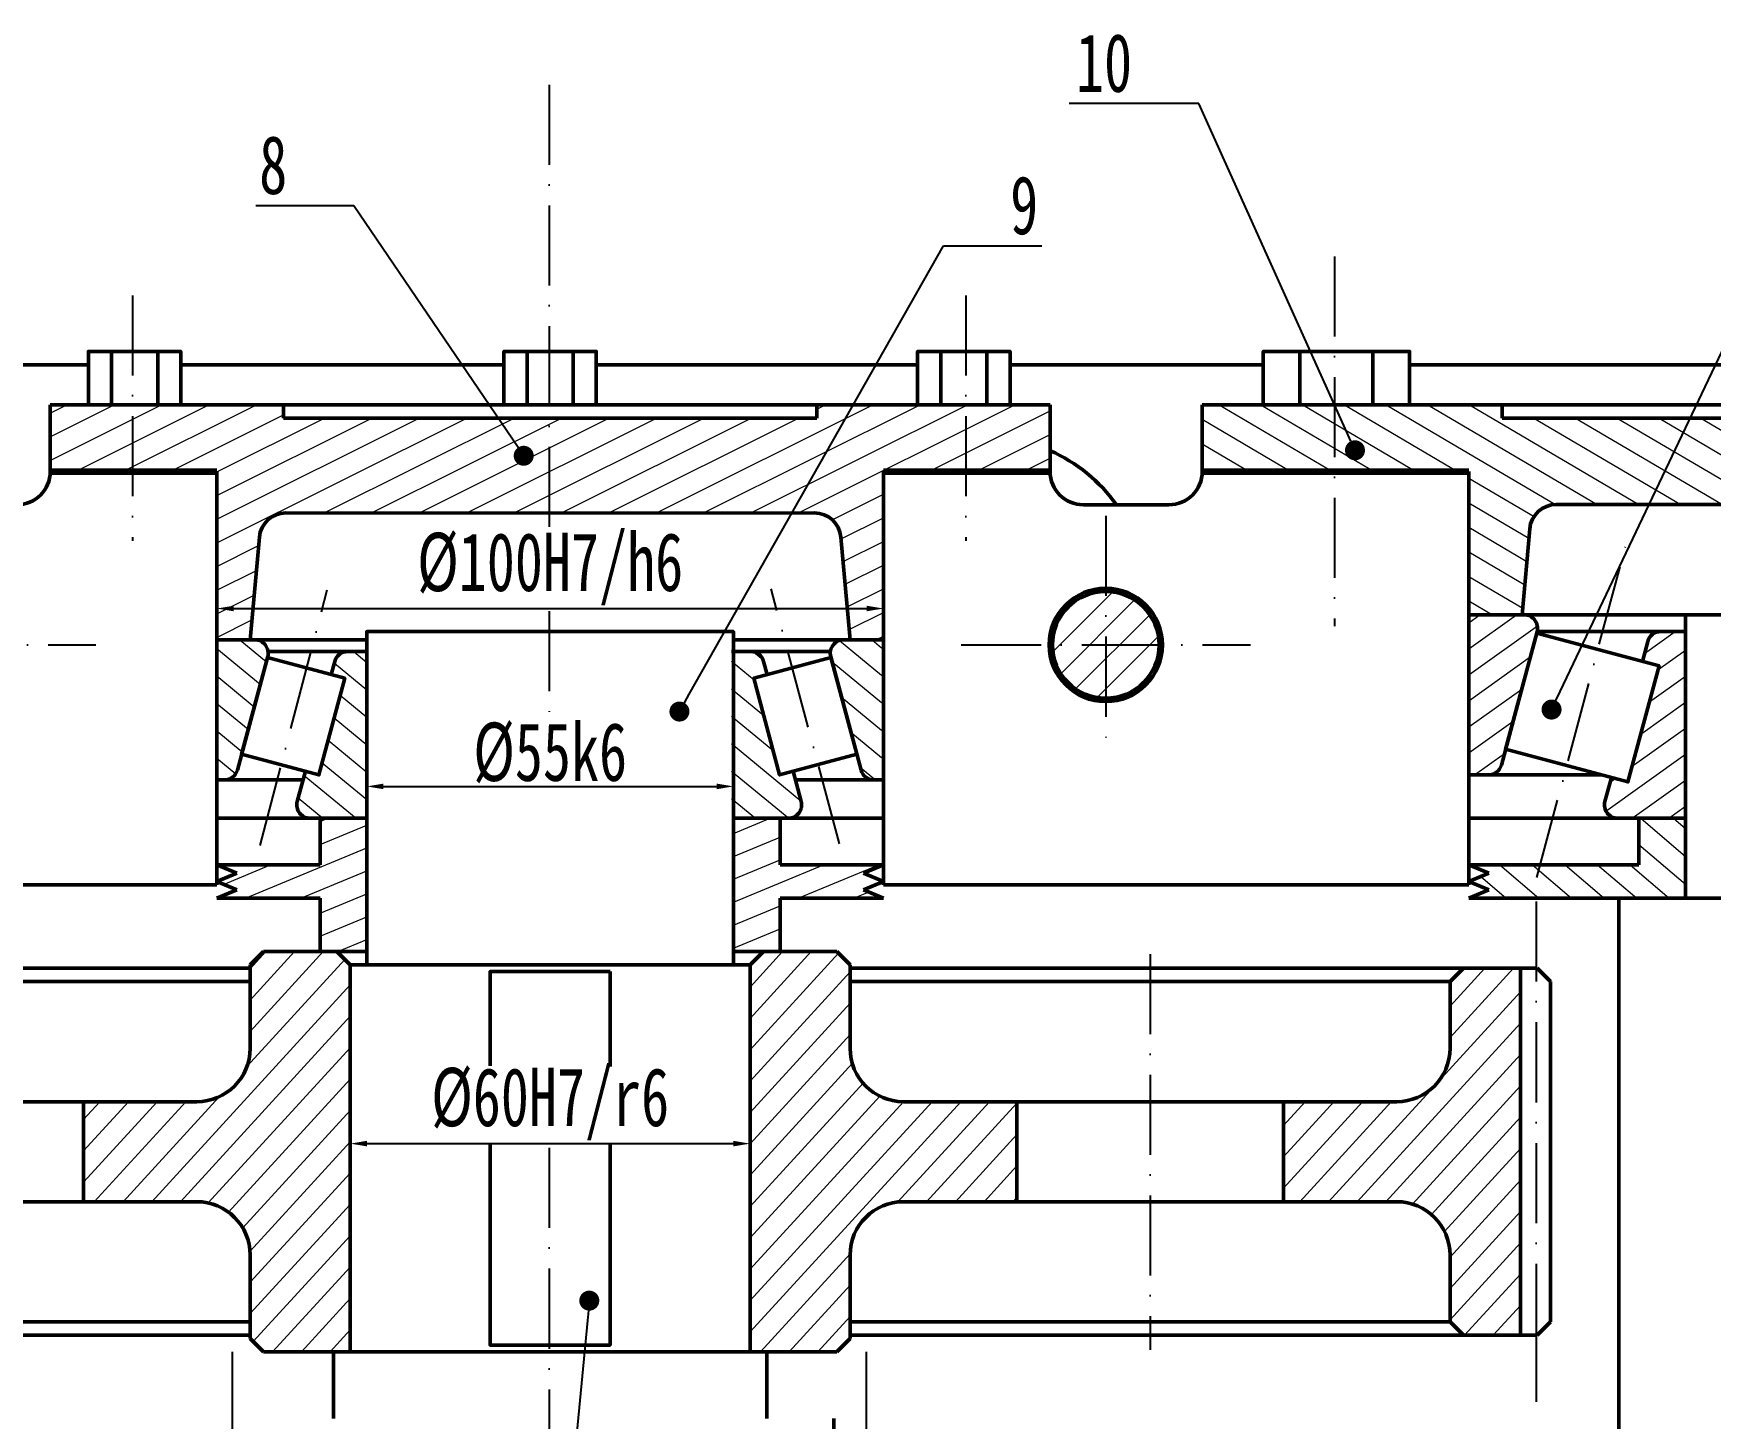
# Model space of a CAD drawing. Header units: millimetres. Extents: x -421 to 1277, y -203 to 960.
# Drawn here: x -77.4 to 174.2, y 150 to 357.7 of the extents above; entities that cross this region are included whole.
import ezdxf
from ezdxf import colors
from ezdxf.entities.mleader import LeaderData, LeaderLine
from ezdxf.math import Vec2, Vec3

# ---------------------------------------------------------------- set-up
doc = ezdxf.new("R2010")
doc.units = ezdxf.units.MM
doc.linetypes.add('ACAD_ISO10W100', pattern=[18, 12, -3, 0, -3])
doc.layers.add('center line', color=7, linetype='ACAD_ISO10W100')
for name, color, linetype, lineweight in [('label', 7, 'Continuous', 18), ('normal', 7, 'Continuous', 18), ('outline', 7, 'Continuous', 50), ('SOLID', 7, 'Continuous', 100)]:
    doc.layers.add(name, color=color, linetype=linetype, lineweight=lineweight)
doc.styles.get("Standard").update_dxf_attribs({"font": '', "width": 0.707})
doc.styles.get('Standard').set_extended_font_data('SimSun')
doc.dimstyles.new('ISO-25', dxfattribs={"dimtxt": 2.5, "dimasz": 2.5, "dimexe": 1.25, "dimexo": 0.625, "dimtad": 1, "dimtxsty": 'Standard', "dimcen": 2.5, "dimadec": 0, "dimazin": 0, "dimtfac": 1, "dimtmove": 0, "dimatfit": 3, "dimfxl": 1, "dimarcsym": 0})
pattern_1 = [(320.5116, (11.2814, 1021.42), (2.019052, 2.450317), [])]

# ---------------------------------------------------------------- blocks, each defined once
blk = doc.blocks.new('_Dot')
at = {"color": 0, "linetype": 'ByBlock', "lineweight": -2}
blk.add_line((-0.5, 0), (-1, 0), dxfattribs=at)
at = {"color": 0, "linetype": 'ByBlock', "const_width": 0.5}
blk.add_lwpolyline([(-0.25, 0, 1), (0.25, 0, 1)], format="xyb", close=True, dxfattribs=at)
blk = doc.blocks.new('*D20')
at = {"layer": 'Defpoints', "color": 0, "transparency": 16777216}
for p in [(-49.86, 292), (50.14, 292), (50.14, 271.45)]:
    blk.add_point(p, dxfattribs=at)
at = {"layer": 'label', "color": 0, "lineweight": -2, "transparency": 16777216}
for p, q in [((-49.86, 291.37), (-49.86, 270.2)), ((50.14, 291.37), (50.14, 270.2)), ((-47.36, 271.45), (47.64, 271.45))]:
    blk.add_line(p, q, dxfattribs=at)
at = {"layer": 'label', "color": 0, "transparency": 16777216}
for points in [[(-47.36, 271.87), (-47.36, 271.04), (-49.86, 271.45)], [(47.64, 271.87), (47.64, 271.04), (50.14, 271.45)]]:
    blk.add_solid(points, dxfattribs=at)
at = {"layer": 'label', "color": 0, "transparency": 16777216, "insert": (0.14, 277.38), "char_height": 8.75, "attachment_point": 5}
blk.add_mtext('%%c100H7/h6', dxfattribs=at)
blk = doc.blocks.new('*D21')
at = {"layer": 'Defpoints', "color": 0, "transparency": 16777216}
for p in [(27.64, 244.78), (-27.36, 240), (27.64, 240)]:
    blk.add_point(p, dxfattribs=at)
at = {"layer": 'label', "color": 0, "lineweight": -2, "transparency": 16777216}
for p, q in [((-27.36, 240.62), (-27.36, 246.03)), ((-24.86, 244.78), (25.14, 244.78)), ((27.64, 240.62), (27.64, 246.03))]:
    blk.add_line(p, q, dxfattribs=at)
at = {"layer": 'label', "color": 0, "transparency": 16777216}
for points in [[(-24.86, 245.19), (-24.86, 244.36), (-27.36, 244.78)], [(25.14, 245.19), (25.14, 244.36), (27.64, 244.78)]]:
    blk.add_solid(points, dxfattribs=at)
at = {"layer": 'label', "color": 0, "transparency": 16777216, "insert": (0.14, 249.78), "char_height": 8.75, "attachment_point": 5}
blk.add_mtext('%%c55k6', dxfattribs=at)
blk = doc.blocks.new('*D22')
at = {"layer": 'Defpoints', "color": 0, "transparency": 16777216}
for p in [(-29.86, 218), (30.14, 218), (30.14, 191.21)]:
    blk.add_point(p, dxfattribs=at)
at = {"layer": 'label', "color": 0, "lineweight": -2, "transparency": 16777216}
for p, q in [((-29.86, 217.37), (-29.86, 189.96)), ((30.14, 217.37), (30.14, 189.96)), ((-27.36, 191.21), (27.64, 191.21))]:
    blk.add_line(p, q, dxfattribs=at)
at = {"layer": 'label', "color": 0, "transparency": 16777216}
for points in [[(-27.36, 191.63), (-27.36, 190.8), (-29.86, 191.21)], [(27.64, 191.63), (27.64, 190.8), (30.14, 191.21)]]:
    blk.add_solid(points, dxfattribs=at)
at = {"layer": 'label', "color": 0, "transparency": 16777216, "insert": (0.14, 197.14), "char_height": 8.75, "attachment_point": 5}
blk.add_mtext('%%c60H7/r6', dxfattribs=at)

msp = doc.modelspace()

# ---------------------------------------------------------------- hatches: boundary and pattern name
at = {"layer": 'label', "transparency": 33554687}
h = msp.add_hatch(dxfattribs=at)
h.set_pattern_fill('ANSI31', color=256)
h.set_pattern_definition([(45, (212.8208, 730), (-2.245064, 2.245064), [])])
h.paths.add_polyline_path([(-246.593, 12), (-246.593, 4), (-238.593, 4, 0.4142136)])
h.paths.add_polyline_path([(-238.593, 4), (-246.593, 4), (-246.593, -4, 0.4142136)])
h.paths.add_polyline_path([(-246.593, 4), (-254.593, 4, 0.4142136), (-246.593, -4)])
h.paths.add_polyline_path([(-246.593, 12, 0.0150336), (-247.074, 11.986), (-254.593, 4.028, 0.0008863), (-254.593, 4), (-246.593, 4)])
h.paths.add_polyline_path([(-247.074, 11.986, 0.3956841), (-254.593, 4.028)], flags=17)
h.paths.add_polyline_path([(-83.25, 4), (-91.25, 4), (-91.25, -4, 0.4142136)])
h.paths.add_polyline_path([(-91.25, 12), (-91.25, 4), (-83.25, 4, 0.4142136)])
h.paths.add_polyline_path([(-91.25, 12, 0.4142136), (-99.25, 4), (-91.25, 4)])
h.paths.add_polyline_path([(-91.25, 4), (-99.25, 4, 0.4142136), (-91.25, -4)])
h.paths.add_polyline_path([(91.495, 4), (83.495, 4), (83.495, -4, 0.4142136)])
h.paths.add_polyline_path([(83.495, 12), (83.495, 4), (91.495, 4, 0.4142136)])
h.paths.add_polyline_path([(83.495, 12, 0.4142136), (75.495, 4), (83.495, 4)])
h.paths.add_polyline_path([(83.495, 4), (75.495, 4, 0.4142136), (83.495, -4)])
h.paths.add_polyline_path([(440.64, 70), (432.64, 70), (432.64, 62, 0.4142136)])
h.paths.add_polyline_path([(432.64, 78), (432.64, 70), (440.64, 70, 0.4142136)])
h.paths.add_polyline_path([(432.64, 78, 0.4142136), (424.64, 70), (432.64, 70)])
h.paths.add_polyline_path([(432.64, 70), (424.64, 70, 0.4142136), (432.64, 62)])
h.paths.add_polyline_path([(432.64, 208), (432.64, 200), (440.64, 200, 0.4142136)])
h.paths.add_polyline_path([(440.64, 200), (432.64, 200), (432.64, 192, 0.4142136)])
h.paths.add_polyline_path([(432.64, 200), (424.64, 200, 0.4142136), (432.64, 192)])
h.paths.add_polyline_path([(432.64, 208, 0.4142136), (424.64, 200), (432.64, 200)])
h.paths.add_polyline_path([(349.701, 266), (341.701, 266), (341.701, 258, 0.4142136)])
h.paths.add_polyline_path([(341.701, 274), (341.701, 266), (349.701, 266, 0.4142136)])
h.paths.add_polyline_path([(341.701, 274, 0.4142136), (333.701, 266), (341.701, 266)])
h.paths.add_polyline_path([(341.701, 266), (333.701, 266, 0.4142136), (341.701, 258)])
h.paths.add_polyline_path([(91.495, 266), (83.495, 266), (83.495, 258, 0.4142136)])
h.paths.add_polyline_path([(83.495, 274), (83.495, 266), (91.495, 266, 0.4142136)])
h.paths.add_polyline_path([(83.495, 274, 0.4142136), (75.495, 266), (83.495, 266)])
h.paths.add_polyline_path([(83.495, 266), (75.495, 266, 0.4142136), (83.495, 258)])
h.paths.add_polyline_path([(-83.25, 266), (-91.25, 266), (-91.25, 258, 0.4142136)])
h.paths.add_polyline_path([(-91.25, 274), (-91.25, 266), (-83.25, 266, 0.4142136)])
h.paths.add_polyline_path([(-91.25, 274, 0.4142136), (-99.25, 266), (-91.25, 266)])
h.paths.add_polyline_path([(-91.25, 266), (-99.25, 266, 0.4142136), (-91.25, 258)])
h.paths.add_polyline_path([(-238.593, 266), (-246.593, 266), (-246.593, 258, 0.4142136)])
h.paths.add_polyline_path([(-246.593, 274), (-246.593, 266), (-238.593, 266, 0.4142136)])
h.paths.add_polyline_path([(-246.593, 274, 0.4142136), (-254.593, 266), (-246.593, 266)])
h.paths.add_polyline_path([(-246.593, 266), (-254.593, 266, 0.4142136), (-246.593, 258)])
h.paths.add_polyline_path([(-305.361, 200), (-313.361, 200), (-313.361, 192, 0.4142136)])
h.paths.add_polyline_path([(-313.361, 208), (-313.361, 200), (-305.361, 200, 0.4142136)])
h.paths.add_polyline_path([(-313.361, 208, 0.4142136), (-321.361, 200), (-313.361, 200)])
h.paths.add_polyline_path([(-313.361, 200), (-321.361, 200, 0.4142136), (-313.361, 192)])
h.paths.add_polyline_path([(-305.361, 70), (-313.361, 70), (-313.361, 62, 0.4142136)])
h.paths.add_polyline_path([(-313.361, 78), (-313.361, 70), (-305.361, 70, 0.4142136)])
h.paths.add_polyline_path([(-313.361, 78, 0.4142136), (-321.361, 70), (-313.361, 70)])
h.paths.add_polyline_path([(-313.361, 70), (-321.361, 70, 0.4142136), (-313.361, 62)])
h = msp.add_hatch(dxfattribs=at)
h.set_pattern_fill('ANSI31', color=256, scale=0.63)
h.set_pattern_definition([(45, (212.8208, 730), (-1.4143903, 1.4143903), [])])
h.paths.add_polyline_path([(404.794, 269.162), (404.794, 266.162), (407.794, 266.162, 0.4142136)])
h.paths.add_polyline_path([(404.794, 266.162), (401.794, 266.162, 0.4142136), (404.794, 263.162)])
h.paths.add_polyline_path([(407.794, 266.162), (404.794, 266.162), (404.794, 263.162, 0.4142136)])
h.paths.add_polyline_path([(404.794, 269.162, 0.4142136), (401.794, 266.162), (404.794, 266.162)])
h.paths.add_polyline_path([(-282.794, 3.838), (-285.794, 3.838), (-285.794, 0.838, 0.4142136)])
h.paths.add_polyline_path([(-285.794, 6.838, 0.4142136), (-288.794, 3.838), (-285.794, 3.838)])
h.paths.add_polyline_path([(-285.794, 6.838), (-285.794, 3.838), (-282.794, 3.838, 0.4142136)])
h.paths.add_polyline_path([(-285.794, 3.838), (-288.794, 3.838, 0.4142136), (-285.794, 0.838)])
at = {"layer": 'normal', "transparency": 33554687}
h = msp.add_hatch(dxfattribs=at)
h.set_pattern_fill('ANSI31', color=256, angle=247)
h.set_pattern_definition([(26.5116, (11.2814, 1021.42), (-1.417253, 2.84113), [])])
h.paths.add_polyline_path([(-39.861, 300), (-39.861, 302), (-74.861, 302), (-74.861, 292), (-49.861, 292), (-49.861, 266.75), (-44.861, 266.75), (-43.482, 282.152, -0.3886332), (-39.494, 285.795), (0, 285.75), (0, 300)])
h.paths.add_polyline_path([(0, 300), (0, 285.75), (0.139, 285.75), (39.772, 285.795, -0.3886332), (43.761, 282.152), (45.139, 266.75), (50.139, 266.75), (50.139, 292), (75.139, 292), (75.139, 302), (40.139, 302), (40.139, 300)])
h = msp.add_hatch(dxfattribs=at)
h.set_pattern_fill('ANSI31', color=256, angle=190)
h.set_pattern_definition([(329.5116, (11.2814, 1021.42), (1.61088, 2.735999), [])])
h.paths.add_polyline_path([(142.96, 300), (142.96, 302), (97.96, 302), (97.96, 292), (137.96, 292), (137.96, 270.5), (145.96, 270.5), (147.094, 283.397, -0.3889743), (151.081, 287.047), (212.821, 287), (212.821, 300)])
h.paths.add_polyline_path([(212.821, 300), (212.821, 287), (212.96, 287), (274.838, 287.047, -0.3889743), (278.826, 283.397), (279.96, 270.5), (287.96, 270.5), (287.96, 292), (327.96, 292), (327.96, 302), (282.823, 302), (282.96, 300)])
h = msp.add_hatch(dxfattribs=at)
h.set_pattern_fill('ANSI31', color=256, angle=256)
h.set_pattern_definition([(35.5116, (11.2814, 1021.42), (-1.844255, 2.584443), [])])
h.paths.add_polyline_path([(170.46, 268), (166.742, 268, 0.3394543), (164.81, 266.518), (164.001, 263.5), (166.493, 262.833), (161.834, 245.446), (159.343, 246.114), (158.379, 242.518, 0.4931454), (160.311, 240), (170.46, 240)])
h.paths.add_polyline_path([(148.202, 267.982, 0.5429438), (145.958, 270.475), (145.96, 270.5), (137.96, 270.5), (137.96, 246.5), (140.911, 246.5, 0.3394543), (142.843, 247.982)])
h = msp.add_hatch(dxfattribs=at)
h.set_pattern_fill('ANSI31', color=256, angle=181)
h.set_pattern_definition(pattern_1)
h.paths.add_polyline_path([(-42.229, 264.232, 0.4931454), (-44.161, 266.75), (-49.861, 266.75), (-49.861, 245.75), (-48.716, 245.75, 0.3394543), (-46.784, 247.232)])
h.paths.add_polyline_path([(-27.361, 265), (-30.239, 265, 0.3394543), (-32.171, 263.518), (-32.701, 261.54), (-30.673, 260.997), (-34.555, 246.508), (-36.583, 247.051), (-37.798, 242.518, 0.4931454), (-35.866, 240), (-27.361, 240)])
h = msp.add_hatch(dxfattribs=at)
h.set_pattern_fill('ANSI31', color=256, angle=181)
h.set_pattern_definition(pattern_1)
h.paths.add_polyline_path([(42.229, 264.232, -0.4931454), (44.161, 266.75), (49.861, 266.75), (49.861, 245.75), (48.716, 245.75, -0.3394543), (46.784, 247.232)])
h.paths.add_polyline_path([(27.361, 265), (30.239, 265, -0.3394543), (32.171, 263.518), (32.701, 261.54), (30.673, 260.997), (34.555, 246.508), (36.583, 247.051), (37.798, 242.518, -0.4931454), (35.866, 240), (27.361, 240)])
h = msp.add_hatch(dxfattribs=at)
h.set_pattern_fill('ANSI31', color=256, angle=243)
h.set_pattern_definition([(22.5116, (11.2814, 1021.42), (-1.215614, 2.933071), [])])
h.paths.add_polyline_path([(-34.361, 228), (-34.361, 220), (-29.861, 220), (-27.361, 220), (-27.361, 240), (-34.361, 240), (-34.361, 233), (-49.861, 233), (-46.861, 231.75), (-49.861, 230.5), (-46.861, 229.25), (-49.861, 228)])
h.paths.add_polyline_path([(34.639, 228), (50.139, 228), (47.139, 229.25), (50.139, 230.5), (47.139, 231.75), (50.139, 233), (34.639, 233), (34.639, 240), (27.639, 240), (27.639, 220), (32.639, 220), (34.639, 220)])
h = msp.add_hatch(dxfattribs=at)
h.set_pattern_fill('ANSI31', color=256, angle=180)
h.set_pattern_definition([(319.5116, (11.2814, 1021.42), (2.061509, 2.414706), [])])
h.paths.add_polyline_path([(163.46, 233), (137.96, 233), (140.96, 231.75), (137.96, 230.5), (140.96, 229.25), (137.96, 228), (170.46, 228), (170.46, 240), (163.46, 240)])
h.paths.add_polyline_path([(262.46, 233), (262.46, 240), (255.46, 240), (255.46, 228), (287.959, 228), (284.96, 229.25), (287.96, 230.5), (284.96, 231.75), (287.96, 233)])
h = msp.add_hatch(dxfattribs=at)
h.set_pattern_fill('ANSI31', color=256, angle=268)
h.set_pattern_definition([(47.5116, (11.2814, 1021.42), (-2.34129, 2.144525), [])])
h.paths.add_polyline_path([(-42.861, 220), (-44.861, 218), (-44.861, 205.5, -0.4142136), (-52.861, 197.5), (-69.861, 197.5), (-69.861, 182.5), (-52.861, 182.5, -0.4142136), (-44.861, 174.5), (-44.861, 162.5), (-44.861, 162), (-42.861, 160), (-29.861, 160), (-29.861, 218), (-31.861, 220)])
h.paths.add_polyline_path([(-134.861, 205.5), (-134.861, 215.5), (-136.861, 217.5), (-145.436, 217.5), (-145.436, 162.5), (-136.861, 162.5), (-134.861, 164.5), (-134.861, 174.5, -0.4142136), (-126.861, 182.5), (-109.861, 182.5), (-109.861, 197.5), (-126.861, 197.5, -0.4142136)])
h.paths.add_polyline_path([(32.139, 220), (30.139, 218), (30.139, 160), (43.139, 160), (45.139, 162), (45.139, 174.5, -0.4142136), (53.139, 182.5), (70.139, 182.5), (70.139, 197.5), (53.139, 197.5, -0.4142136), (45.139, 205.5), (45.139, 217.5), (45.139, 218), (43.139, 220)])
h.paths.add_polyline_path([(127.139, 197.5), (110.139, 197.5), (110.139, 182.5), (127.139, 182.5, -0.4142136), (135.139, 174.5), (135.139, 164.5), (137.139, 162.5), (145.714, 162.5), (145.714, 217.5), (137.139, 217.5), (135.139, 215.5), (135.139, 205.5, -0.4142136)])

# ---------------------------------------------------------------- linework, layer by layer
at = {"layer": 'center line'}
for p, q in [((0, 350), (0, 283.618)), ((117.821, 324.255), (117.821, 268.828)), ((-62.5, 318.374), (-62.5, 281.612)), ((62.5, 318.374), (62.5, 281.612)), ((83.495, 285.334), (83.495, 251.567)), ((148.164, 231.135), (161.81, 282.061)), ((-43.348, 235.931), (-33.322, 274.235)), ((43.533, 236.182), (33.286, 274.428)), ((0, 271.061), (0, 255.483)), ((-111.389, 266), (-67.997, 266)), ((61.799, 266), (105.191, 266)), ((148.075, 227.5), (148.075, 162.5)), ((90.139, 219.638), (90.139, 160.281)), ((0, 190.563), (0, -67.576)), ((148.075, 162.5), (148.075, 152.5)), ((-47.565, 160), (-47.565, 40)), ((47.565, 160), (47.565, 100))]:
    msp.add_line(p, q, dxfattribs=at)
at = {"layer": 'outline'}
for p, q in [((-113.37, 308), (-69.13, 308)), ((-55.287, 308), (-6.791, 308)), ((7.069, 308), (55.268, 308)), ((69.13, 308), (107.129, 308)), ((129.069, 308), (201.921, 308)), ((-74.861, 292), (-74.861, 302)), ((-74.861, 302), (-39.861, 302)), ((-39.861, 302), (-39.861, 300)), ((-39.861, 302), (40.139, 302)), ((75.139, 302), (40.139, 302)), ((40.139, 300), (40.139, 302)), ((75.139, 292), (75.139, 302)), ((97.96, 292), (97.96, 302)), ((97.96, 302), (142.96, 302)), ((142.96, 302), (142.96, 300)), ((142.96, 302), (282.823, 301.964)), ((-39.861, 300), (40.139, 300)), ((142.96, 300), (282.96, 300)), ((-49.861, 292), (-74.861, 292)), ((50.139, 292), (75.139, 292)), ((137.96, 292), (97.96, 292)), ((92.96, 287), (80.139, 287)), ((151.081, 287.047), (212.96, 287)), ((-39.494, 285.795), (0.139, 285.75)), ((39.772, 285.795), (0.139, 285.75)), ((-44.861, 266.75), (-43.482, 282.152)), ((45.139, 266.75), (43.761, 282.152)), ((145.96, 270.5), (147.094, 283.397)), ((137.96, 240), (137.96, 270.5)), ((137.96, 270.5), (170.46, 270.5)), ((137.96, 270.5), (145.96, 270.5)), ((-49.861, 240), (-49.861, 266.75)), ((-49.861, 266.75), (-27.361, 266.75)), ((-49.861, 266.75), (-44.861, 266.75)), ((50.139, 266.75), (27.639, 266.75)), ((50.139, 240), (50.139, 266.75)), ((142.843, 247.982), (148.207, 268)), ((148.207, 268), (170.46, 268)), ((-46.784, 247.232), (-42.229, 264.232)), ((-42.177, 265), (-27.361, 265)), ((42.177, 265), (27.361, 265)), ((46.784, 247.232), (42.229, 264.232)), ((164.001, 263.5), (164.81, 266.518)), ((-32.701, 261.54), (-32.171, 263.518)), ((32.701, 261.54), (32.171, 263.518)), ((-37.798, 242.518), (-36.583, 247.051)), ((37.798, 242.518), (36.583, 247.051)), ((-49.861, 245.75), (-36.931, 245.75)), ((49.861, 245.75), (36.931, 245.75)), ((137.96, 246.5), (157.901, 246.5)), ((158.379, 242.518), (159.343, 246.114)), ((-27.361, 240), (-49.861, 240)), ((-34.361, 233), (-34.361, 240)), ((32.639, 240), (27.639, 240)), ((27.639, 240), (50.139, 240)), ((34.639, 233), (34.639, 240)), ((170.46, 240), (137.96, 240)), ((163.46, 233), (163.46, 240)), ((165.46, 240), (170.46, 240)), ((-49.861, 230), (-49.861, 235)), ((50.139, 230), (50.139, 235)), ((137.96, 230), (137.96, 235)), ((-49.861, 233), (-34.361, 233)), ((-49.861, 233), (-46.861, 231.75)), ((-46.861, 231.75), (-49.861, 230.5)), ((50.139, 233), (34.639, 233)), ((50.139, 233), (47.139, 231.75)), ((47.139, 231.75), (50.139, 230.5)), ((137.96, 233), (163.46, 233)), ((137.96, 233), (140.96, 231.75)), ((140.96, 231.75), (137.96, 230.5)), ((-49.861, 230.5), (-46.861, 229.25)), ((-46.861, 229.25), (-49.861, 228)), ((50.139, 230.5), (47.139, 229.25)), ((47.139, 229.25), (50.139, 228)), ((137.96, 230.5), (140.96, 229.25)), ((140.96, 229.25), (137.96, 228)), ((-34.361, 228), (-49.861, 228)), ((-34.361, 220), (-34.361, 228)), ((34.639, 220), (34.639, 228)), ((34.639, 228), (50.139, 228)), ((170.46, 228), (137.96, 228)), ((-42.861, 220), (-44.861, 218)), ((-27.361, 220), (-32.361, 220)), ((-31.861, 220), (-29.861, 218)), ((27.639, 220), (32.639, 220)), ((32.139, 220), (30.139, 218)), ((32.139, 220), (32.639, 220)), ((43.139, 220), (45.139, 218)), ((9.139, 217), (9.139, 202.764)), ((135.139, 215.5), (137.139, 217.5)), ((145.714, 217.5), (145.714, 162.5)), ((148.214, 217.5), (150.214, 215.5)), ((-134.861, 215.5), (-44.861, 215.5)), ((135.139, 215.5), (45.139, 215.5)), ((135.139, 215.5), (135.139, 205.5)), ((150.214, 215.5), (150.218, 164.504)), ((-52.861, 197.5), (-126.861, 197.5)), ((-69.861, 197.5), (-69.861, 182.5)), ((53.139, 197.5), (127.139, 197.5)), ((70.139, 197.5), (70.139, 182.5)), ((110.139, 197.5), (110.139, 182.5)), ((-52.861, 182.5), (-126.861, 182.5)), ((53.139, 182.5), (127.139, 182.5)), ((135.139, 174.5), (135.139, 164.5)), ((-134.861, 164.5), (-44.861, 164.5)), ((135.139, 164.5), (45.139, 164.5)), ((135.139, 164.5), (137.139, 162.5)), ((148.214, 162.5), (150.214, 164.5)), ((-42.861, 160), (-44.861, 162)), ((43.139, 160), (45.139, 162)), ((42.704, 150), (42.704, 50))]:
    msp.add_line(p, q, dxfattribs=at)
at = {"layer": 'outline', "extrusion": (0, 0, -1)}
for p, q in [((-49.861, 230), (-49.861, 292)), ((50.139, 292), (50.139, 230)), ((137.96, 230), (137.96, 292)), ((-132.361, 230), (-49.861, 230)), ((50.139, 230), (137.96, 230))]:
    msp.add_line(p, q, dxfattribs=at)
at = {"layer": 'outline'}
for points in [[(-55.27, 302), (-69.13, 302), (-69.13, 310), (-55.27, 310)], [(-58.735, 302), (-65.665, 302), (-65.665, 310), (-58.735, 310)], [(-6.791, 302), (7.069, 302), (7.069, 310), (-6.791, 310)], [(-3.326, 302), (3.604, 302), (3.604, 310), (-3.326, 310)], [(55.27, 302), (69.13, 302), (69.13, 310), (55.27, 310)], [(58.735, 302), (65.665, 302), (65.665, 310), (58.735, 310)], [(129.069, 302), (107.129, 302), (107.129, 310), (129.069, 310)], [(123.584, 302), (112.614, 302), (112.614, 310), (123.584, 310)], [(143.481, 250.364), (148.14, 267.75), (166.493, 262.833), (161.834, 245.446)], [(-46.146, 249.614), (-42.264, 264.103), (-30.673, 260.997), (-34.555, 246.508)], [(46.146, 249.614), (42.264, 264.103), (30.673, 260.997), (34.555, 246.508)], [(160.46, 147.5), (265.46, 147.5), (265.46, 228), (160.46, 228)], [(-29.861, 160), (30.139, 160), (30.139, 218), (-29.861, 218)]]:
    msp.add_lwpolyline(points, close=True, dxfattribs=at)
for points in [[(255.46, 228), (255.46, 270.5), (170.46, 270.5), (170.46, 228)], [(27.639, 218), (27.639, 268), (-27.361, 268), (-27.361, 218)], [(-29.861, 220), (-42.861, 220)], [(32.139, 220), (43.139, 220)], [(-44.861, 205.5), (-44.861, 217.5), (-147.936, 217.5)], [(-44.861, 218), (-44.861, 205.5)], [(-42.861, 160), (-29.861, 160), (-29.861, 218)], [(9.139, 217), (-8.861, 217), (-8.861, 202.883)], [(43.139, 160), (30.139, 160), (30.139, 218)], [(45.139, 218), (45.139, 205.5)], [(45.139, 205.5), (45.139, 217.5), (148.214, 217.5)], [(-8.861, 191.213), (-8.861, 161), (9.139, 161), (9.139, 191.213)], [(-147.936, 162.5), (-44.861, 162.5), (-44.861, 174.5)], [(-44.861, 174.5), (-44.861, 162)], [(45.139, 174.5), (45.139, 162)], [(148.214, 162.5), (45.139, 162.5), (45.139, 174.5)], [(32.639, 150), (32.639, 160), (-32.361, 160), (-32.361, 150)]]:
    msp.add_lwpolyline(points, dxfattribs=at)
for radius in [8.5, 8]:
    msp.add_circle((83.495, 266), radius, dxfattribs=at)
for centre, radius, start, end in [((65.5, 273.138), 24, 35.28174, 66.32103), ((-79.861, 292), 5, 270, 0), ((80.139, 292), 5, 180, 270), ((92.96, 292), 5, 270, 0), ((151.078, 283.047), 4, 89.95673, 174.97576), ((-39.498, 281.795), 4, 89.93449, 174.8856), ((39.776, 281.795), 4, 5.1144, 90.06551), ((146.27, 268.5), 2, 345, 90), ((-44.161, 264.75), 2, 345, 90), ((44.161, 264.75), 2, 90, 195), ((166.742, 266), 2, 90, 165), ((-30.239, 263), 2, 90, 165), ((30.239, 263), 2, 15, 90), ((-48.716, 247.75), 2, 270, 345), ((48.716, 247.75), 2, 195, 270), ((140.911, 248.5), 2, 270, 345), ((-35.866, 242), 2, 165, 270), ((35.866, 242), 2, 270, 15), ((160.311, 242), 2, 165, 270), ((-52.861, 205.5), 8, 270, 0), ((53.139, 205.5), 8, 180, 270), ((127.139, 205.5), 8, 270, 0), ((-52.861, 174.5), 8, 0, 90), ((53.139, 174.5), 8, 90, 180), ((127.139, 174.5), 8, 0, 90)]:
    msp.add_arc(centre, radius, start, end, dxfattribs=at)
at = {"layer": 'SOLID'}
for p, q in [((-74.861, 292), (-49.861, 292)), ((50.139, 292), (75.139, 292)), ((97.96, 292), (137.96, 292))]:
    msp.add_line(p, q, dxfattribs=at)

# ---------------------------------------------------------------- dimensions: what is measured, and where the dimension line sits
at = {"layer": 'label'}
for base, p1, p2, text, picture, middle in [((50.139, 271.455), (-49.861, 292), (50.139, 292), '%%c100H7/h6', '*D20', (0.139, 277.378)), ((27.639, 244.776), (-27.361, 240), (27.639, 240), '%%c55k6', '*D21', (0.139, 249.776)), ((30.139, 191.213), (-29.861, 218), (30.139, 218), '%%c60H7/r6', '*D22', (0.139, 197.137))]:
    dim = msp.add_linear_dim(base=base, p1=p1, p2=p2, text=text, dimstyle='ISO-25', override={"dimtxt": 8.75, "dimdsep": 46, "dimldrblk": 'Dot'}, dxfattribs=at)
    dim.commit()
    dim.dimension.update_dxf_attribs({"geometry": picture, "text_midpoint": middle})

# ---------------------------------------------------------------- leaders
ml = msp.add_multileader_mtext('Standard', dxfattribs=at)
ml.set_content('10', color=256)
ml.set_leader_properties()
ml.set_arrow_properties(name='DOT')
ml.build(insert=Vec2(0, 0))
ml.multileader.update_dxf_attribs({"text_left_attachment_type": 6, "text_right_attachment_type": 6, "arrow_head_size": 3})
ctx = ml.context
ctx.base_point, ctx.char_height, ctx.arrow_head_size, ctx.plane_origin = Vec3(75.039, 347.169), 8.75, 3, Vec3(120.883, 295.178)
ctx.left_attachment, ctx.right_attachment, ctx.text_align_type = 6, 6, 2
notes = []
notes.append((ctx, [(0, (1, 1, 0), (97.442, 347.169), (-1, 0), 8, [(0, [(120.883, 295.178)], 0, [])])]))
ctx.mtext.insert, ctx.mtext.alignment, ctx.mtext.flow_direction = Vec3(87.442, 357.669), 3, 5
ml = msp.add_multileader_mtext('Standard', dxfattribs=at)
ml.set_content('8', color=256)
ml.set_leader_properties()
ml.set_arrow_properties(name='DOT')
ml.build(insert=Vec2(0, 0))
ml.multileader.update_dxf_attribs({"text_left_attachment_type": 6, "text_right_attachment_type": 6, "arrow_head_size": 3})
ctx = ml.context
ctx.base_point, ctx.char_height, ctx.arrow_head_size, ctx.plane_origin = Vec3(-46.258, 331.858), 8.75, 3, Vec3(-0.984, 305.039)
ctx.left_attachment, ctx.right_attachment, ctx.text_align_type = 6, 6, 2
notes.append((ctx, [(0, (1, 1, 0), (-29.299, 331.858), (-1, 0), 8, [(0, [(-3.827, 294.356)], 0, [])])]))
ctx.mtext.insert, ctx.mtext.alignment, ctx.mtext.flow_direction = Vec3(-39.299, 342.358), 3, 5
ml = msp.add_multileader_mtext('Standard', dxfattribs=at)
ml.set_content('12', color=256)
ml.set_leader_properties()
ml.set_arrow_properties(name='DOT')
ml.build(insert=Vec2(0, 0))
ml.multileader.update_dxf_attribs({"text_left_attachment_type": 6, "text_right_attachment_type": 6, "arrow_head_size": 3})
ctx = ml.context
ctx.base_point, ctx.char_height, ctx.arrow_head_size, ctx.plane_origin = Vec3(194.343, 331.91), 8.75, 3, Vec3(150.372, 256.299)
ctx.left_attachment, ctx.right_attachment = 6, 6
notes.append((ctx, [(0, (1, 1, 0), (186.343, 331.91), (1, 0), 8, [(0, [(150.372, 256.299)], 0, [])])]))
ctx.mtext.insert, ctx.mtext.flow_direction = Vec3(196.343, 342.41), 5
ml = msp.add_multileader_mtext('Standard', dxfattribs=at)
ml.set_content('9', color=256)
ml.set_leader_properties()
ml.set_arrow_properties(name='DOT')
ml.build(insert=Vec2(0, 0))
ml.multileader.update_dxf_attribs({"text_left_attachment_type": 6, "text_right_attachment_type": 6, "arrow_head_size": 3})
ctx = ml.context
ctx.base_point, ctx.char_height, ctx.arrow_head_size, ctx.plane_origin = Vec3(67.148, 325.821), 8.75, 3, Vec3(-12.849, 247.534)
ctx.left_attachment, ctx.right_attachment = 6, 6
notes.append((ctx, [(0, (1, 1, 0), (59.148, 325.821), (1, 0), 8, [(0, [(19.537, 256)], 0, [])])]))
ctx.mtext.insert, ctx.mtext.flow_direction = Vec3(69.148, 336.321), 5
ml = msp.add_multileader_mtext('Standard', dxfattribs=at)
ml.set_content('23', color=256)
ml.set_leader_properties()
ml.set_arrow_properties(name='DOT')
ml.build(insert=Vec2(0, 0))
ml.multileader.update_dxf_attribs({"text_left_attachment_type": 6, "text_right_attachment_type": 6, "arrow_head_size": 3})
ctx = ml.context
ctx.base_point, ctx.char_height, ctx.arrow_head_size, ctx.plane_origin = Vec3(-42.158, -94.88), 8.75, 3, Vec3(6.013, 167.666)
ctx.left_attachment, ctx.right_attachment, ctx.text_align_type = 6, 6, 2
notes.append((ctx, [(0, (1, 1, 0), (-19.123, -94.88), (-1, 0), 8, [(0, [(6.013, 167.666)], 0, [])])]))
ctx.mtext.insert, ctx.mtext.alignment, ctx.mtext.flow_direction = Vec3(-29.123, -84.38), 3, 5
for ctx, leaders in notes:
    for number, flags, end, landing, length, lines in leaders:
        leader = LeaderData()
        leader.index, (leader.has_last_leader_line, leader.has_dogleg_vector, leader.attachment_direction) = number, flags
        leader.last_leader_point, leader.dogleg_vector, leader.dogleg_length = Vec3(end), Vec3(landing), length
        for number, points, colour, breaks in lines:
            line = LeaderLine()
            line.index, line.vertices, line.color, line.breaks = number, Vec3.list(points), colors.encode_raw_color(colour), breaks
            leader.lines.append(line)
        ctx.leaders.append(leader)

doc.saveas('drawing.dxf')
